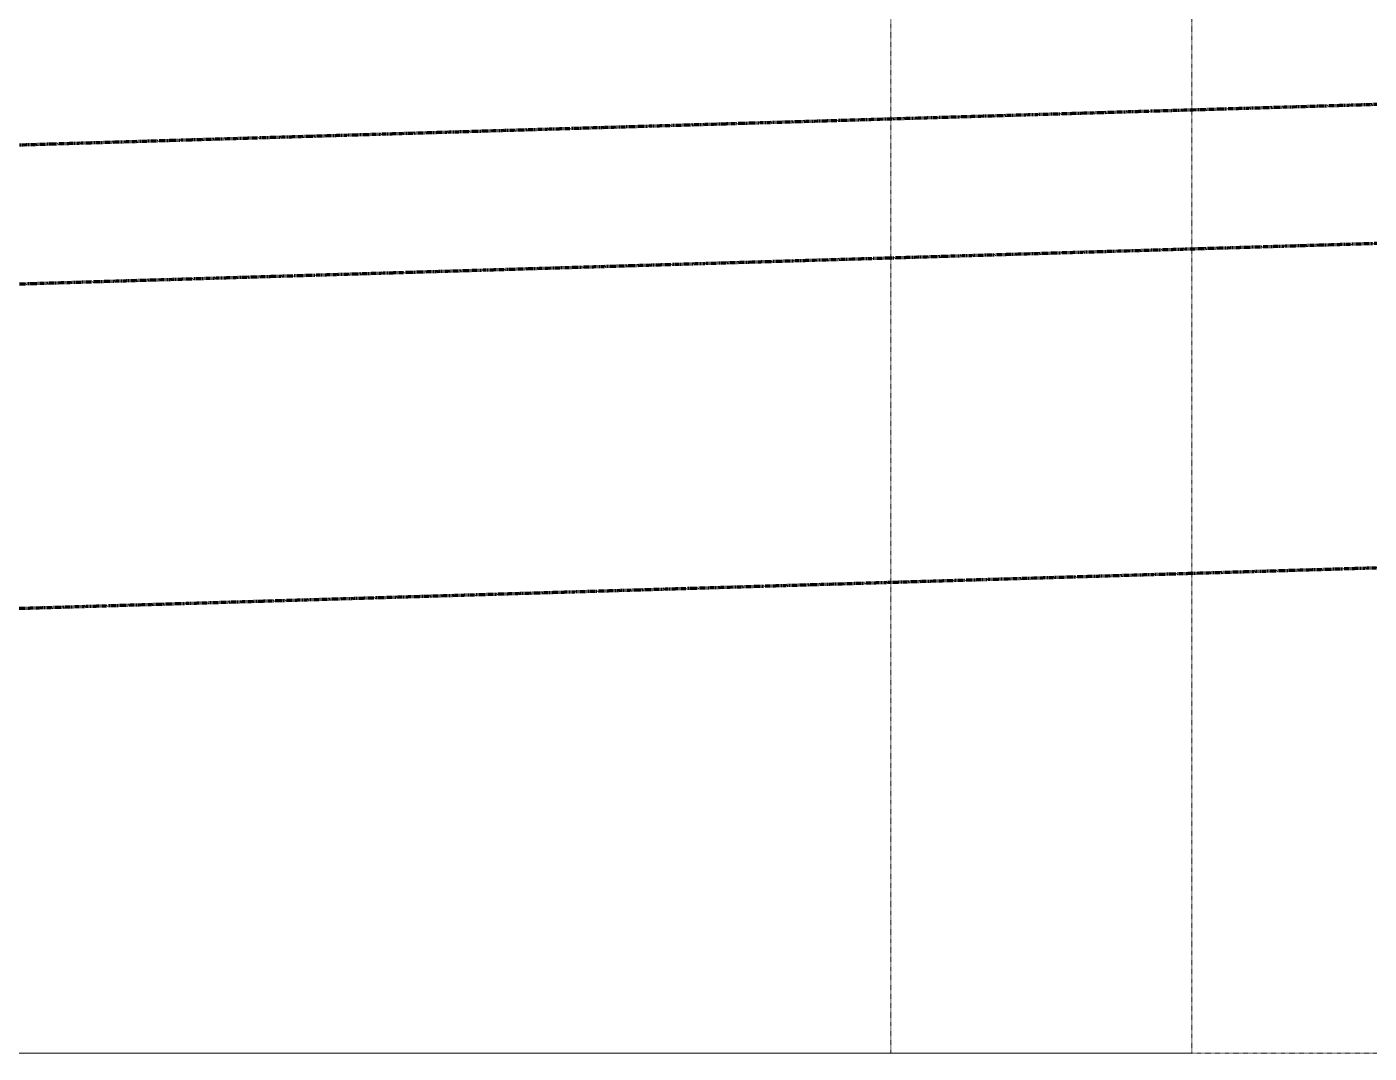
# Model space of a CAD drawing. Header units: inches. Extents: x -4830 to -235, y 9551 to 12852.
# Drawn here: x -2177.1 to -1829.5, y 9706.2 to 9972.1 of the extents above; entities that cross this region are included whole.
import ezdxf

# ---------------------------------------------------------------- set-up
doc = ezdxf.new("R2010")
doc.units = ezdxf.units.IN
doc.header["$MEASUREMENT"] = 0
doc.linetypes.add('Aligning Line 1_8_', pattern=[0.25, 0.125, -0.125])
doc.linetypes.add('Double Dash 3_8_', pattern=[1, 0.375, -0.125, 0.125, -0.125, 0.125, -0.125])
for name, color, linetype, lineweight in [('0-1', 7, 'Continuous', 5), ('C-PROP-LINE', 91, 'Double Dash 3_8_', 70), ('G-ANNO-SYMB', 111, 'Aligning Line 1_8_', 9), ('G-ANNO-SYMB-1', 147, 'Aligning Line 1_8_', 9)]:
    doc.layers.add(name, color=color, linetype=linetype, lineweight=lineweight)

# ---------------------------------------------------------------- blocks, each defined once
blk = doc.blocks.new('CTR - 1st Phase - Common Walls_rvt-1-FLOOR PLAN - 3RD FLOOR')
at = {"layer": 'G-ANNO-SYMB-1'}
for p, q in [((-1875.5, 12428.12), (-1875.5, 9706.24)), ((-514.42, 9706.24), (-4244.79, 9706.24)), ((-1875.5, 9706.24), (-4166.61, 9706.24))]:
    blk.add_line(p, q, dxfattribs=at)
blk = doc.blocks.new('Family - ___-1878357-FLOOR PLAN - 3RD FLOOR')
at = {"layer": 'C-PROP-LINE'}
for p, q in [((-3867.12, 9890.98), (-720.76, 9985.17)), ((-3927.1, 9853.17), (-684.32, 9950.25)), ((-3987.01, 9767.34), (-599.29, 9868.76))]:
    blk.add_line(p, q, dxfattribs=at)

msp = doc.modelspace()

# ---------------------------------------------------------------- linework, layer by layer
at = {"layer": 'G-ANNO-SYMB'}
for p, q in [((-1953.41, 12461.73), (-1953.41, 9706.24)), ((-1953.41, 9706.24), (-4071.96, 9706.24))]:
    msp.add_line(p, q, dxfattribs=at)

# ---------------------------------------------------------------- block references
at = {"layer": '0-1'}
msp.add_blockref('CTR - 1st Phase - Common Walls_rvt-1-FLOOR PLAN - 3RD FLOOR', (0, 0), dxfattribs=at)
at = {"layer": 'C-PROP-LINE'}
msp.add_blockref('Family - ___-1878357-FLOOR PLAN - 3RD FLOOR', (0, 0), dxfattribs=at)

doc.saveas('drawing.dxf')
